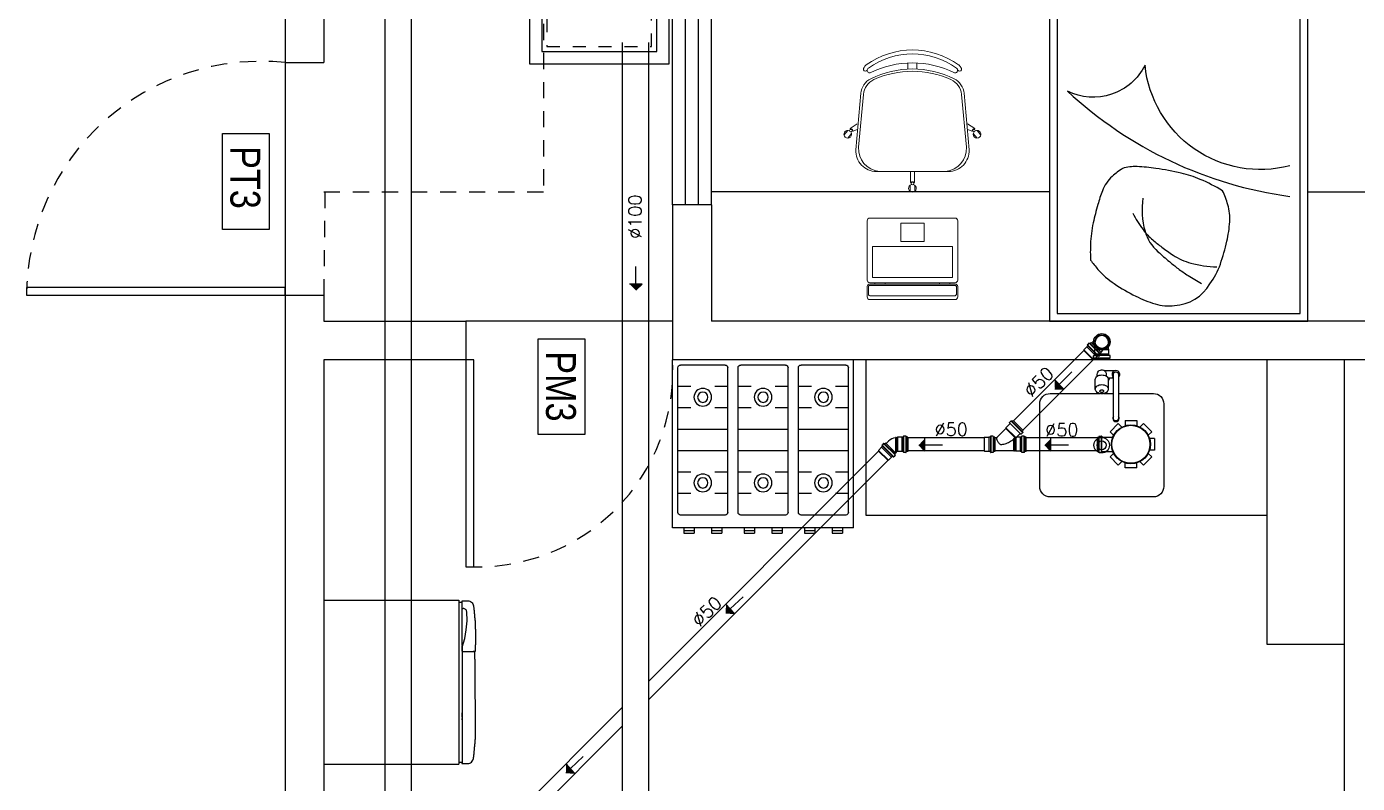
# Model space of a CAD drawing. Header units: millimetres. Extents: x 2993 to 6523, y 1057 to 2221.
# Drawn here: x 3040.14 to 3050.44, y 1147.55 to 1153.4 of the extents above; entities that cross this region are included whole.
import ezdxf
from ezdxf.enums import TextEntityAlignment as Align

# ---------------------------------------------------------------- set-up
doc = ezdxf.new("R2010")
doc.units = ezdxf.units.MM
doc.linetypes.add('HIDDEN', pattern=[0.375, 0.25, -0.125])
doc.linetypes.add('HIDDEN2', pattern=[0.1875, 0.125, -0.0625])
for name, color, linetype in [('a-pem-m', 6, 'Continuous'), ('AR-MOB', 252, 'Continuous'), ('HIDRA', 4, 'Continuous'), ('HIDROGRAFIA', 4, 'Continuous'), ('Texto-Tubos', 7, 'Continuous'), ('TigreCad', 3, 'Continuous'), ('Tinterno', 9, 'Continuous')]:
    doc.layers.add(name, color=color, linetype=linetype)
doc.layers.add('E-Lay-9', color=9, linetype='Continuous', lineweight=9)
doc.styles.add('F2', font='ARIALN.TTF')
doc.styles.add('R80', font='simplex.shx', dxfattribs={"height": 12})
doc.styles.add('TCTUBOS-TXT', font='txt.shx')

# ---------------------------------------------------------------- blocks, each defined once
blk = doc.blocks.new('Fogão03_6')
at = {"layer": 'a-pem-m', "color": 8}
for p, q in [((-0.35, -0.65), (-0.35, 0)), ((-0.35, 0), (0.35, 0)), ((-0.35, 0), (0.35, 0)), ((-0.35, -0.65), (-0.35, 0)), ((-0.33, -0.59), (-0.33, -0.03)), ((-0.33, -0.59), (-0.33, -0.03)), ((-0.32, -0.02), (-0.1467, -0.02)), ((-0.32, -0.02), (-0.1467, -0.02)), ((-0.1367, -0.59), (-0.1367, -0.03)), ((-0.1367, -0.59), (-0.1367, -0.03)), ((-0.0967, -0.59), (-0.0967, -0.03)), ((-0.0967, -0.59), (-0.0967, -0.03)), ((-0.0867, -0.02), (0.0867, -0.02)), ((-0.0867, -0.02), (0.0867, -0.02)), ((0.0967, -0.59), (0.0967, -0.03)), ((0.0967, -0.59), (0.0967, -0.03)), ((0.1367, -0.59), (0.1367, -0.03)), ((0.1367, -0.59), (0.1367, -0.03)), ((0.1467, -0.02), (0.32, -0.02)), ((0.1467, -0.02), (0.32, -0.02)), ((0.33, -0.59), (0.33, -0.03)), ((0.33, -0.59), (0.33, -0.03)), ((0.35, -0.65), (0.35, 0)), ((0.35, -0.65), (0.35, 0)), ((-0.33, -0.1029), (-0.28, -0.1029)), ((-0.33, -0.1029), (-0.28, -0.1029)), ((-0.1867, -0.1029), (-0.1367, -0.1029)), ((-0.1867, -0.1029), (-0.1367, -0.1029)), ((-0.0967, -0.1029), (-0.0467, -0.1029)), ((-0.0967, -0.1029), (-0.0467, -0.1029)), ((0.0467, -0.1029), (0.0967, -0.1029)), ((0.0467, -0.1029), (0.0967, -0.1029)), ((0.1367, -0.1029), (0.1867, -0.1029)), ((0.1367, -0.1029), (0.1867, -0.1029)), ((0.28, -0.1029), (0.33, -0.1029)), ((0.28, -0.1029), (0.33, -0.1029)), ((-0.33, -0.1857), (-0.28, -0.1857)), ((-0.33, -0.1857), (-0.28, -0.1857)), ((-0.1867, -0.1857), (-0.1367, -0.1857)), ((-0.1867, -0.1857), (-0.1367, -0.1857)), ((-0.0967, -0.1857), (-0.0467, -0.1857)), ((-0.0967, -0.1857), (-0.0467, -0.1857)), ((0.0467, -0.1857), (0.0967, -0.1857)), ((0.0467, -0.1857), (0.0967, -0.1857)), ((0.1367, -0.1857), (0.1867, -0.1857)), ((0.1367, -0.1857), (0.1867, -0.1857)), ((0.28, -0.1857), (0.33, -0.1857)), ((0.28, -0.1857), (0.33, -0.1857)), ((-0.33, -0.2686), (-0.1367, -0.2686)), ((-0.33, -0.2686), (-0.1367, -0.2686)), ((-0.0967, -0.2686), (0.0967, -0.2686)), ((-0.0967, -0.2686), (0.0967, -0.2686)), ((0.1367, -0.2686), (0.33, -0.2686)), ((0.1367, -0.2686), (0.33, -0.2686)), ((-0.33, -0.3514), (-0.1367, -0.3514)), ((-0.33, -0.3514), (-0.1367, -0.3514)), ((-0.0967, -0.3514), (0.0967, -0.3514)), ((-0.0967, -0.3514), (0.0967, -0.3514)), ((0.1367, -0.3514), (0.33, -0.3514)), ((0.1367, -0.3514), (0.33, -0.3514)), ((-0.33, -0.4343), (-0.28, -0.4343)), ((-0.33, -0.4343), (-0.28, -0.4343)), ((-0.1867, -0.4343), (-0.1367, -0.4343)), ((-0.1867, -0.4343), (-0.1367, -0.4343)), ((-0.0967, -0.4343), (-0.0467, -0.4343)), ((-0.0967, -0.4343), (-0.0467, -0.4343)), ((0.0467, -0.4343), (0.0967, -0.4343)), ((0.0467, -0.4343), (0.0967, -0.4343)), ((0.1367, -0.4343), (0.1867, -0.4343)), ((0.1367, -0.4343), (0.1867, -0.4343)), ((0.28, -0.4343), (0.33, -0.4343)), ((0.28, -0.4343), (0.33, -0.4343)), ((-0.33, -0.5171), (-0.28, -0.5171)), ((-0.33, -0.5171), (-0.28, -0.5171)), ((-0.1867, -0.5171), (-0.1367, -0.5171)), ((-0.1867, -0.5171), (-0.1367, -0.5171)), ((-0.0967, -0.5171), (-0.0467, -0.5171)), ((-0.0967, -0.5171), (-0.0467, -0.5171)), ((0.0467, -0.5171), (0.0967, -0.5171)), ((0.0467, -0.5171), (0.0967, -0.5171)), ((0.1367, -0.5171), (0.1867, -0.5171)), ((0.1367, -0.5171), (0.1867, -0.5171)), ((0.28, -0.5171), (0.33, -0.5171)), ((0.28, -0.5171), (0.33, -0.5171)), ((-0.32, -0.6), (-0.1467, -0.6)), ((-0.32, -0.6), (-0.1467, -0.6)), ((-0.0867, -0.6), (0.0867, -0.6)), ((-0.0867, -0.6), (0.0867, -0.6)), ((0.1467, -0.6), (0.32, -0.6)), ((0.1467, -0.6), (0.32, -0.6)), ((-0.35, -0.65), (0.35, -0.65)), ((-0.35, -0.65), (0.35, -0.65)), ((-0.3068, -0.65), (-0.3068, -0.67)), ((-0.3068, -0.65), (-0.3068, -0.67)), ((-0.2669, -0.66), (-0.3068, -0.66)), ((-0.2669, -0.66), (-0.3068, -0.66)), ((-0.2669, -0.65), (-0.2669, -0.67)), ((-0.2669, -0.65), (-0.2669, -0.67)), ((-0.1998, -0.65), (-0.1998, -0.67)), ((-0.1998, -0.65), (-0.1998, -0.67)), ((-0.1599, -0.66), (-0.1998, -0.66)), ((-0.1599, -0.66), (-0.1998, -0.66)), ((-0.1599, -0.65), (-0.1599, -0.67)), ((-0.1599, -0.65), (-0.1599, -0.67)), ((-0.0734, -0.65), (-0.0734, -0.67)), ((-0.0734, -0.65), (-0.0734, -0.67)), ((-0.0335, -0.66), (-0.0734, -0.66)), ((-0.0335, -0.66), (-0.0734, -0.66)), ((-0.0335, -0.65), (-0.0335, -0.67)), ((-0.0335, -0.65), (-0.0335, -0.67)), ((0.0335, -0.65), (0.0335, -0.67)), ((0.0335, -0.65), (0.0335, -0.67)), ((0.0734, -0.66), (0.0335, -0.66)), ((0.0734, -0.66), (0.0335, -0.66)), ((0.0734, -0.65), (0.0734, -0.67)), ((0.0734, -0.65), (0.0734, -0.67)), ((0.1599, -0.65), (0.1599, -0.67)), ((0.1599, -0.65), (0.1599, -0.67)), ((0.1998, -0.66), (0.1599, -0.66)), ((0.1998, -0.66), (0.1599, -0.66)), ((0.1998, -0.65), (0.1998, -0.67)), ((0.1998, -0.65), (0.1998, -0.67)), ((0.2669, -0.65), (0.2669, -0.67)), ((0.2669, -0.65), (0.2669, -0.67)), ((0.3067, -0.66), (0.2669, -0.66)), ((0.3067, -0.66), (0.2669, -0.66)), ((0.3067, -0.65), (0.3067, -0.67)), ((0.3067, -0.65), (0.3067, -0.67)), ((-0.2669, -0.67), (-0.3068, -0.67)), ((-0.2669, -0.67), (-0.3068, -0.67)), ((-0.1599, -0.67), (-0.1998, -0.67)), ((-0.1599, -0.67), (-0.1998, -0.67)), ((-0.0335, -0.67), (-0.0734, -0.67)), ((-0.0335, -0.67), (-0.0734, -0.67)), ((0.0734, -0.67), (0.0335, -0.67)), ((0.0734, -0.67), (0.0335, -0.67)), ((0.1998, -0.67), (0.1599, -0.67)), ((0.1998, -0.67), (0.1599, -0.67)), ((0.3067, -0.67), (0.2669, -0.67)), ((0.3067, -0.67), (0.2669, -0.67))]:
    blk.add_line(p, q, dxfattribs=at)
for centre, radius in [((-0.2333, -0.1443), 0.0341), ((-0.2333, -0.1443), 0.0341), ((-0.2333, -0.1443), 0.02), ((-0.2333, -0.1443), 0.02), ((0, -0.1443), 0.0341), ((0, -0.1443), 0.0341), ((0, -0.1443), 0.02), ((0, -0.1443), 0.02), ((0.2333, -0.1443), 0.0341), ((0.2333, -0.1443), 0.0341), ((0.2333, -0.1443), 0.02), ((0.2333, -0.1443), 0.02), ((-0.2333, -0.4757), 0.0341), ((-0.2333, -0.4757), 0.0341), ((-0.2333, -0.4757), 0.02), ((-0.2333, -0.4757), 0.02), ((0, -0.4757), 0.0341), ((0, -0.4757), 0.0341), ((0, -0.4757), 0.02), ((0, -0.4757), 0.02), ((0.2333, -0.4757), 0.0341), ((0.2333, -0.4757), 0.0341), ((0.2333, -0.4757), 0.02), ((0.2333, -0.4757), 0.02)]:
    blk.add_circle(centre, radius, dxfattribs=at)
for centre, start, end in [((-0.32, -0.03), 89.9995, 179.9996), ((-0.32, -0.03), 89.9995, 179.9996), ((-0.1467, -0.03), 359.9996, 89.9995), ((-0.1467, -0.03), 359.9996, 89.9995), ((-0.0867, -0.03), 89.9995, 179.9996), ((-0.0867, -0.03), 89.9995, 179.9996), ((0.0867, -0.03), 359.9996, 89.9995), ((0.0867, -0.03), 359.9996, 89.9995), ((0.1467, -0.03), 89.9995, 179.9996), ((0.1467, -0.03), 89.9995, 179.9996), ((0.32, -0.03), 359.9996, 89.9995), ((0.32, -0.03), 359.9996, 89.9995), ((-0.32, -0.59), 179.9996, 269.9995), ((-0.32, -0.59), 179.9996, 269.9995), ((-0.1467, -0.59), 269.9995, 359.9996), ((-0.1467, -0.59), 269.9995, 359.9996), ((-0.0867, -0.59), 179.9996, 269.9995), ((-0.0867, -0.59), 179.9996, 269.9995), ((0.0867, -0.59), 269.9995, 359.9996), ((0.0867, -0.59), 269.9995, 359.9996), ((0.1467, -0.59), 179.9996, 269.9995), ((0.1467, -0.59), 179.9996, 269.9995), ((0.32, -0.59), 269.9995, 359.9996), ((0.32, -0.59), 269.9995, 359.9996)]:
    blk.add_arc(centre, 0.01, start, end, dxfattribs=at)
blk = doc.blocks.new('GELAD-VS')
at = {"color": 8}
blk.add_line((-0.0958, -0.3127), (-0.0958, -0.3151), dxfattribs=at)
for points in [[(-0.2946, 0.2704), (0.3404, 0.2704)], [(-0.2946, 0.2704), (-0.2946, -0.2524)], [(0.3404, 0.2704), (0.3404, -0.2524)], [(-0.2946, -0.2524), (0.3404, -0.2524)], [(-0.2861, -0.2524), (-0.2861, -0.2648)], [(0.3319, -0.2524), (0.3319, -0.2648)], [(-0.2919, -0.2667), (-0.2919, -0.2864), (-0.2915, -0.2903), (-0.2907, -0.2942), (-0.2888, -0.2977), (-0.2861, -0.3011), (-0.2834, -0.3042), (-0.2799, -0.3062), (-0.276, -0.3077), (-0.2722, -0.3089), (-0.2687, -0.3093), (-0.2652, -0.3096), (-0.2613, -0.31), (-0.2578, -0.3104), (-0.254, -0.3108), (-0.2505, -0.3112), (-0.247, -0.3116), (-0.2432, -0.312), (-0.2397, -0.3124), (-0.2358, -0.3127), (-0.2323, -0.3131), (-0.2285, -0.3131), (-0.225, -0.3135), (-0.2211, -0.3139), (-0.2176, -0.3143), (-0.2138, -0.3147), (-0.2103, -0.3147), (-0.2064, -0.3151), (-0.2029, -0.3151), (-0.1991, -0.3154), (-0.1956, -0.3154), (-0.1917, -0.3158), (-0.1882, -0.3158), (-0.1844, -0.3158), (-0.1809, -0.3162), (-0.177, -0.3162), (-0.1735, -0.3162), (-0.1697, -0.3166), (-0.1662, -0.3166), (-0.1623, -0.3166), (-0.1588, -0.3166), (-0.155, -0.3166), (-0.1515, -0.3166), (-0.1476, -0.3166), (-0.1442, -0.3166), (-0.1403, -0.3166), (-0.1368, -0.3166), (-0.1329, -0.3166), (-0.1295, -0.3162), (-0.1256, -0.3162), (-0.1221, -0.3162), (-0.1182, -0.3158), (-0.1148, -0.3158), (-0.1109, -0.3158), (-0.1074, -0.3154), (-0.1039, -0.3154), (-0.1001, -0.3151), (-0.0958, -0.3151)], [(-0.2899, -0.2648), (-0.2899, -0.2648), (-0.2899, -0.2648), (-0.2899, -0.2648), (-0.2899, -0.2648), (-0.2899, -0.2648), (-0.2899, -0.2648), (-0.2907, -0.2648), (-0.2911, -0.2652), (-0.2915, -0.2659), (-0.2915, -0.2663), (-0.2915, -0.2663), (-0.2915, -0.2663), (-0.2915, -0.2663), (-0.2915, -0.2663), (-0.2915, -0.2667)], [(-0.1237, -0.2648), (-0.2899, -0.2648)], [(-0.2636, -0.2648), (-0.2636, -0.2648), (-0.2636, -0.2648), (-0.2636, -0.2648), (-0.2636, -0.2648), (-0.2636, -0.2648), (-0.2636, -0.2648), (-0.2636, -0.2648), (-0.2636, -0.2648)], [(-0.2617, -0.2667), (-0.2617, -0.2663), (-0.2621, -0.2663), (-0.2621, -0.2659), (-0.2621, -0.2659), (-0.2625, -0.2656), (-0.2625, -0.2656), (-0.2625, -0.2652), (-0.2629, -0.2652), (-0.2633, -0.2648), (-0.2633, -0.2648), (-0.2636, -0.2648), (-0.2636, -0.2648)], [(-0.2617, -0.2667), (-0.2617, -0.2687)], [(-0.249, -0.2826), (-0.2513, -0.2822), (-0.254, -0.2814), (-0.2563, -0.2799), (-0.2582, -0.2779), (-0.2598, -0.276), (-0.2609, -0.2737), (-0.2617, -0.271), (-0.2617, -0.2687)], [(-0.1124, -0.2648), (-0.1457, -0.2748), (-0.1797, -0.281), (-0.2145, -0.2837), (-0.249, -0.2826)], [(-0.1237, -0.2648), (-0.1221, -0.2648), (-0.1209, -0.2648), (-0.1194, -0.2648), (-0.119, -0.2648), (-0.1182, -0.2648)], [(-0.1209, -0.2648), (-0.1221, -0.2648)], [(-0.1182, -0.2648), (-0.1182, -0.2648)], [(-0.1124, -0.2648), (-0.1128, -0.2648), (-0.1128, -0.2648), (-0.1132, -0.2648), (-0.1136, -0.2648), (-0.114, -0.2648), (-0.1144, -0.2648), (-0.1148, -0.2648), (-0.1155, -0.2648), (-0.1163, -0.2648), (-0.1171, -0.2648), (-0.1182, -0.2648), (-0.1182, -0.2648)], [(-0.1182, -0.2648), (-0.1182, -0.2648)], [(-0.1124, -0.2648), (-0.0958, -0.2648)], [(-0.0966, -0.2648), (-0.1124, -0.2648), (-0.1124, -0.2648), (-0.1124, -0.2648), (-0.1124, -0.2648), (-0.1124, -0.2648)], [(-0.0966, -0.2648), (-0.0966, -0.2648), (-0.0966, -0.2648), (-0.0966, -0.2648), (-0.0966, -0.2648), (-0.0966, -0.2648), (-0.0966, -0.2648), (-0.0966, -0.2648), (-0.0966, -0.2648), (-0.0966, -0.2648), (-0.0966, -0.2648), (-0.0966, -0.2648), (-0.0966, -0.2648)], [(-0.0958, -0.2648), (0.3404, -0.2648)], [(-0.0958, -0.2648), (-0.0958, -0.2648), (-0.0958, -0.2648), (-0.0958, -0.2648), (-0.0958, -0.2659)], [(-0.0958, -0.2648), (-0.0958, -0.2659)], [(-0.0958, -0.2648), (-0.0958, -0.3093)], [(-0.0958, -0.2648), (-0.0958, -0.3139), (-0.0958, -0.3093)], [(-0.0958, -0.2659), (-0.0958, -0.3081)], [(-0.0958, -0.2675), (-0.0958, -0.2667)], [(-0.0958, -0.3081), (-0.0958, -0.3081), (-0.0958, -0.3085)], [(-0.0958, -0.3112), (-0.0958, -0.3108), (-0.0958, -0.3108), (-0.0958, -0.3108), (-0.0958, -0.3108), (-0.0958, -0.3104), (-0.0958, -0.3104), (-0.0958, -0.31), (-0.0958, -0.31), (-0.0958, -0.31), (-0.0958, -0.3096), (-0.0958, -0.3093), (-0.0958, -0.3089), (-0.0958, -0.3089), (-0.0958, -0.3085), (-0.0958, -0.3081)], [(-0.0656, -0.2648), (-0.0656, -0.2648), (-0.0656, -0.2648), (-0.0656, -0.2648), (-0.0656, -0.2648), (-0.0656, -0.2648), (-0.0656, -0.2648), (-0.0656, -0.2648), (-0.0656, -0.2648), (-0.0656, -0.2648), (-0.0656, -0.2648), (-0.0656, -0.2648), (-0.0656, -0.2648), (-0.0656, -0.2648), (-0.0656, -0.2648), (-0.0656, -0.2648), (-0.0656, -0.2648), (-0.0656, -0.2648), (-0.0656, -0.2648), (-0.0656, -0.2648), (-0.0656, -0.2648)], [(0.1583, -0.2648), (0.1416, -0.2648)], [(0.1424, -0.2648), (0.1583, -0.2648), (0.1583, -0.2648), (0.1583, -0.2648), (0.1583, -0.2648), (0.1583, -0.2648)], [(0.1583, -0.2648), (0.1583, -0.2648), (0.1587, -0.2648), (0.1587, -0.2648), (0.1594, -0.2648), (0.1598, -0.2648), (0.1602, -0.2648), (0.1606, -0.2648), (0.1614, -0.2648), (0.1621, -0.2648), (0.1629, -0.2648), (0.1637, -0.2648), (0.1641, -0.2648)], [(0.1641, -0.2648), (0.1641, -0.2648)], [(0.1641, -0.2648), (0.1641, -0.2648)], [(0.1691, -0.2648), (0.1679, -0.2648), (0.1668, -0.2648), (0.1652, -0.2648), (0.1648, -0.2648), (0.1641, -0.2648)], [(0.1668, -0.2648), (0.1679, -0.2648)], [(0.1691, -0.2648), (0.3358, -0.2648)], [(0.318, -0.3089), (0.3145, -0.3093), (0.311, -0.3096), (0.3072, -0.31), (0.3037, -0.3104), (0.2998, -0.3108), (0.2963, -0.3112), (0.2925, -0.3116), (0.289, -0.312), (0.2855, -0.3124), (0.2816, -0.3127), (0.2782, -0.3131), (0.2743, -0.3131), (0.2704, -0.3135), (0.2669, -0.3139), (0.2631, -0.3143), (0.2596, -0.3147), (0.2561, -0.3147), (0.2522, -0.3151), (0.2488, -0.3151), (0.245, -0.3154)], [(0.3095, -0.2648), (0.3095, -0.2648), (0.3095, -0.2648), (0.3095, -0.2648), (0.3095, -0.2648), (0.3095, -0.2648), (0.3095, -0.2648)], [(0.3377, -0.2864), (0.3373, -0.2903), (0.3362, -0.2942), (0.3346, -0.2977), (0.3319, -0.3011), (0.3288, -0.3042), (0.3253, -0.3062), (0.3219, -0.3077), (0.318, -0.3089)], [(0.3377, -0.2663), (0.3377, -0.2663), (0.3377, -0.2663), (0.3377, -0.2663), (0.3377, -0.2663), (0.3377, -0.2663), (0.3377, -0.2663), (0.3377, -0.2659), (0.3373, -0.2652), (0.3365, -0.2648), (0.3362, -0.2648), (0.3362, -0.2648), (0.3362, -0.2648), (0.3362, -0.2648), (0.3362, -0.2648), (0.3362, -0.2648)], [(0.3377, -0.2667), (0.3377, -0.2864)], [(-0.0958, -0.3093), (-0.0958, -0.3096)], [(-0.0958, -0.31), (-0.0958, -0.3108)], [(-0.0958, -0.3108), (-0.0958, -0.3112)], [(-0.0958, -0.3112), (-0.0958, -0.3139)], [(-0.0958, -0.312), (-0.0958, -0.3124)], [(-0.0958, -0.3127), (-0.0958, -0.3131)], [(-0.0796, -0.3143), (-0.0838, -0.3143), (-0.0958, -0.3139), (-0.0958, -0.3139)], [(-0.066, -0.3143), (-0.0711, -0.3143), (-0.0796, -0.3143)], [(-0.066, -0.3143), (0.245, -0.3154)], [(0.2194, -0.3162), (0.2194, -0.3162)], [(0.2267, -0.3162), (0.2267, -0.3162)]]:
    blk.add_lwpolyline(points, dxfattribs=at)
blk = doc.blocks.new('Cadeira')
at = {"layer": 'E-Lay-9', "color": 8}
for p, q in [((-0.0093, 0.0535), (-0.0093, 0.0769)), ((0.0096, 0.0535), (0.0096, 0.0769)), ((-0.1393, 0), (0.1393, 0)), ((-0.0075, 0), (-0.0075, 0.0425)), ((-0.0075, 0.0425), (-0.0056, 0.0425)), ((0.0056, 0.0425), (0.0075, 0.0425)), ((0.0075, 0), (0.0075, 0.0425)), ((-0.2192, -0.0836), (-0.1996, -0.3023)), ((-0.2087, -0.0936), (-0.1898, -0.2982)), ((0.2087, -0.0936), (0.1898, -0.2982)), ((0.2192, -0.0836), (0.1996, -0.3023)), ((-0.25, -0.1588), (-0.265, -0.1409)), ((-0.2355, -0.1467), (-0.2505, -0.1288)), ((0.2355, -0.1467), (0.2505, -0.1288)), ((0.25, -0.1588), (0.265, -0.1409)), ((-0.2398, -0.1647), (-0.2413, -0.1659)), ((-0.2133, -0.1847), (-0.2413, -0.1659)), ((-0.2298, -0.1563), (-0.2313, -0.1575)), ((-0.2144, -0.1618), (-0.2298, -0.1563)), ((0.2133, -0.1847), (0.2413, -0.1659)), ((0.2144, -0.1618), (0.2298, -0.1563)), ((0.2298, -0.1563), (0.2313, -0.1575)), ((0.2398, -0.1647), (0.2413, -0.1659)), ((-0.0175, -0.3961), (-0.0175, -0.4196)), ((0.0175, -0.3961), (0.0175, -0.4196))]:
    blk.add_line(p, q, dxfattribs=at)
blk.add_lwpolyline([(0.1631, -0.3812, -0.237888), (-0.1631, -0.3812, 0.605717), (-0.1738, -0.3953, 0.122717), (-0.17, -0.4, 0.323529), (0.17, -0.4, 0.122717), (0.1738, -0.3953, 0.605717)], format="xyb", close=True, dxfattribs=at)
for centre in [(0, 0.0466), (-0.2382, -0.1579), (0.2382, -0.1579)]:
    blk.add_circle(centre, 0.005, dxfattribs=at)
for centre, radius, start, end in [((0.0001, 0.0652), 0.015, 281.6334, 257.4537), ((-0.1393, -0.08), 0.08, 90, 182.5692), ((0, 0.0475), 0.0075, 221.8103, 318.1897), ((0.1393, -0.08), 0.08, 357.4308, 90), ((-0.1202, -0.0886), 0.0887, 95.5925, 183.2522), ((0.1202, -0.0886), 0.0887, 356.7478, 84.4075), ((-0.2502, -0.1438), 0.015, 322.5463, 298.3666), ((0.2502, -0.1438), 0.015, 241.6334, 217.4537), ((-0.2388, -0.1573), 0.0075, 261.8103, 358.1897), ((0.2388, -0.1573), 0.0075, 181.8103, 278.1897), ((-0.1299, -0.296), 0.07, 185.1212, 243.6047), ((-0.1201, -0.2918), 0.07, 185.2999, 245.7361), ((0.1201, -0.2918), 0.07, 294.2639, 354.7001), ((0.1299, -0.296), 0.07, 296.3953, 354.8788), ((0, -0.0343), 0.3622, 243.6047, 296.3953), ((0, -0.0254), 0.3622, 245.7361, 294.2639), ((-0.1819, -0.3961), 0.00782, 29.8109, 225.3255), ((-0.1625, -0.39), 0.0275, 205.1455, 233.4571), ((-0.1625, -0.39), 0.0125, 205.1455, 233.1301), ((0.1819, -0.3961), 0.00782, 314.6745, 150.1891), ((0.1625, -0.39), 0.0275, 306.5429, 334.8545), ((0, -0.1648), 0.3052, 234.1238, 305.8762)]:
    blk.add_arc(centre, radius, start, end, dxfattribs=at)
blk = doc.blocks.new('Notebook')
at = {"layer": 'E-Lay-9', "color": 8}
for p, q in [((0.165, 0.315), (-0.165, 0.315)), ((-0.175, 0.305), (-0.175, 0.3)), ((-0.175, 0.3), (-0.175, 0.265)), ((0.175, 0.3), (0.175, 0.305)), ((0.175, 0.265), (0.175, 0.3)), ((-0.165, 0.255), (0.165, 0.255))]:
    blk.add_line(p, q, dxfattribs=at)
for points in [[(-0.165, 0.26), (0.165, 0.26, 0.414214), (0.17, 0.265), (0.17, 0.295, 0.414214), (0.165, 0.3), (-0.165, 0.3, 0.414214), (-0.17, 0.295), (-0.17, 0.265, 0.414214)], [(-0.165, 0), (0.165, 0, 0.414214), (0.175, 0.01), (0.175, 0.24, 0.414214), (0.165, 0.25), (-0.165, 0.25, 0.414214), (-0.175, 0.24), (-0.175, 0.01, 0.414214)]]:
    blk.add_lwpolyline(points, format="xyb", close=True, dxfattribs=at)
for points in [[(-0.155, 0.11), (0.155, 0.11), (0.155, 0.23), (-0.155, 0.23)], [(-0.105, 0.25), (-0.145, 0.25), (-0.145, 0.255), (-0.105, 0.255)], [(0.105, 0.25), (0.145, 0.25), (0.145, 0.255), (0.105, 0.255)], [(-0.045, 0.02), (0.045, 0.02), (0.045, 0.09), (-0.045, 0.09)]]:
    blk.add_lwpolyline(points, close=True, dxfattribs=at)
for centre, start, end in [((-0.165, 0.305), 90, 180), ((0.165, 0.305), 0, 90), ((-0.165, 0.265), 180, 270), ((0.165, 0.265), 270, 360)]:
    blk.add_arc(centre, 0.01, start, end, dxfattribs=at)
blk = doc.blocks.new('j9n50d')
at = {"layer": 'TigreCad'}
for p, q in [((28.5, 25.4), (0, 25.4)), ((30.3, 27.2), (28.5, 25.4)), ((30.3, -27.1), (30.3, 27.2)), ((47.1, 27.2), (30.3, 27.2)), ((47.3, 27.4), (47.1, 27.2)), ((47.1, -27.1), (47.1, 27.2)), ((51.9, 27.4), (47.3, 27.4)), ((53.2, 30.9), (52.9, 28.3)), ((53.4, 30.8), (53.4, -30.8)), ((62.9, 31.8), (54.2, 31.8)), ((62.9, 30.8), (62.9, -30.8)), ((63.9, 31.1), (64.7, 28.1)), ((70, 27.4), (65.6, 27.4)), ((70, 27.4), (70, -27.4)), ((28.5, -25.3), (0, -25.3)), ((30.3, -27.1), (28.5, -25.3)), ((47.1, -27.1), (30.3, -27.1)), ((47.3, -27.4), (47.1, -27.1)), ((51.9, -27.4), (47.3, -27.4)), ((53.2, -30.9), (52.9, -28.3)), ((62.9, -31.8), (54.2, -31.8)), ((63.9, -31.1), (64.7, -28.1)), ((70, -27.4), (65.6, -27.4))]:
    blk.add_line(p, q, dxfattribs=at)
for centre, radius, start, end in [((0, 0), 25.4, 90, 270), ((51.9, 28.4), 1, 270, 355), ((54.2, 30.8), 1, 90, 175), ((62.9, 30.8), 1, 15, 90), ((65.6, 28.4), 1, 195, 270), ((51.9, -28.4), 1, 5, 90), ((54.2, -30.8), 1, 185, 270), ((62.9, -30.8), 1, 270, 345), ((65.6, -28.4), 1, 90, 165)]:
    blk.add_arc(centre, radius, start, end, dxfattribs=at)
at = {"layer": 'Tinterno'}
for p, q in [((28.5, -25.3), (28.5, 25.4)), ((47.3, -27.4), (47.3, 27.4)), ((52.9, 27.4), (52.9, -27.4)), ((64.9, 27.4), (64.9, -27.4))]:
    blk.add_line(p, q, dxfattribs=at)
blk = doc.blocks.new('27150012p')
at = {"layer": 'TigreCad'}
for p, q in [((-80.6, 48.8), (-48.8, 80.6)), ((-48.8, 80.6), (-35.1, 66.9)), ((-22.5, 91.5), (-22.5, 72.1)), ((-22.5, 91.5), (22.5, 91.5)), ((22.5, 91.5), (22.5, 72.1)), ((48.8, 80.6), (35.1, 66.9)), ((48.8, 80.6), (80.6, 48.8)), ((-91.5, -22.5), (-91.5, 22.5)), ((-91.5, 22.5), (-72.1, 22.5)), ((-80.6, 48.8), (-66.9, 35.1)), ((80.6, 48.8), (66.9, 35.1)), ((111.4, 27.4), (70.4, 27.4)), ((112.7, 30.9), (112.4, 28.3)), ((122.4, 31.8), (113.7, 31.8)), ((113.7, 30.8), (113.7, -30.8)), ((122.4, 30.8), (122.4, -30.8)), ((123.4, 31.1), (124.2, 28.1)), ((129.5, 27.4), (125.1, 27.4)), ((129.5, 27.4), (129.5, -27.4)), ((-91.5, -22.5), (-72.1, -22.5)), ((-80.6, -48.8), (-66.9, -35.1)), ((-48.8, -80.6), (-80.6, -48.8)), ((80.6, -48.8), (48.8, -80.6)), ((80.6, -48.8), (66.9, -35.1)), ((111.4, -27.4), (70.4, -27.4)), ((112.7, -30.9), (112.4, -28.3)), ((122.4, -31.8), (113.7, -31.8)), ((123.4, -31.1), (124.2, -28.1)), ((129.5, -27.4), (125.1, -27.4)), ((-48.8, -80.6), (-35.1, -66.9)), ((-22.5, -91.5), (-22.5, -72.1)), ((22.5, -91.5), (-22.5, -91.5)), ((22.5, -91.5), (22.5, -72.1)), ((48.8, -80.6), (35.1, -66.9))]:
    blk.add_line(p, q, dxfattribs=at)
blk.add_circle((0, 0), 75.5, dxfattribs=at)
for centre, start, end in [((111.4, 28.4), 270, 355), ((113.7, 30.8), 90, 175), ((122.4, 30.8), 15, 90), ((125.1, 28.4), 195, 270), ((111.4, -28.4), 5, 90), ((113.7, -30.8), 185, 270), ((122.4, -30.8), 270, 345), ((125.1, -28.4), 90, 165)]:
    blk.add_arc(centre, 1, start, end, dxfattribs=at)
at = {"layer": 'Tinterno'}
for p, q in [((112.4, 27.4), (112.4, -27.4)), ((124.4, 27.4), (124.4, -27.4))]:
    blk.add_line(p, q, dxfattribs=at)
blk.add_circle((0, 0), 73.5, dxfattribs=at)
blk = doc.blocks.new('j9n50s')
at = {"layer": 'TigreCad'}
for p, q in [((19.2, 25.4), (30.3, 25.4)), ((19.2, -25.4), (30.3, -25.4))]:
    blk.add_line(p, q, dxfattribs=at)
for radius in [31.8, 27.4]:
    blk.add_circle((0, 0), radius, dxfattribs=at)
at = {"layer": 'Tinterno'}
for p, q in [((30.3, 25.4), (30.3, 9.7)), ((30.3, -9.7), (30.3, -25.4))]:
    blk.add_line(p, q, dxfattribs=at)
blk.add_circle((0, 0), 25.6, dxfattribs=at)
blk = doc.blocks.new('26276942p')
at = {"layer": 'TigreCad'}
for p, q in [((55.7, 25.3), (-17.5, 25.3)), ((55.7, 25.3), (55.8, 26.8)), ((55.7, 25.3), (55.7, -22.7)), ((58.7, 26.8), (55.8, 26.8)), ((58.9, 25.3), (58.7, 26.8)), ((58.9, 25.3), (58.9, -25.3)), ((61.5, 25.3), (58.9, 25.3)), ((63.3, 27.1), (61.5, 25.3)), ((63.3, -26.1), (63.3, 27.1)), ((80.1, 27.1), (63.3, 27.1)), ((80.3, 27.3), (80.1, 27.1)), ((80.3, -27.4), (80.3, 27.3)), ((84.9, 27.3), (80.3, 27.3)), ((86.2, 30.9), (85.9, 28.3)), ((86.4, 30.8), (86.4, -30.8)), ((95.9, 31.8), (87.2, 31.8)), ((95.9, 30.8), (95.9, -30.8)), ((96.9, 31.1), (97.7, 28.1)), ((103, 27.3), (98.6, 27.3)), ((103, 27.3), (103, -27.4)), ((-11.1, -25.3), (-17.5, -25.3)), ((25.5, -61.4), (-10.1, -25.8)), ((25.5, -64.2), (63.5, -26.3)), ((82.9, -39.3), (39.3, -82.9)), ((88.6, -49.9), (49.9, -88.6)), ((58.9, -25.3), (55.7, -22.7)), ((79.4, -40.7), (67.5, -28.9)), ((80.1, -27.1), (68.2, -27.1)), ((80.3, -27.4), (80.1, -27.1)), ((84.9, -27.4), (80.3, -27.4)), ((82.8, -39.1), (80.7, -40.8)), ((90.3, -45.3), (84.1, -39.1)), ((86.2, -30.9), (85.9, -28.3)), ((95.9, -31.8), (87.2, -31.8)), ((90.5, -46.5), (88.9, -49.2)), ((92.2, -53.5), (89.1, -50.4)), ((96.9, -31.1), (97.7, -28.1)), ((103, -27.4), (98.6, -27.4)), ((25.5, -64.2), (25.5, -61.4)), ((40.7, -79.4), (25.5, -64.2)), ((39.1, -82.8), (40.8, -80.7)), ((45.3, -90.3), (39.1, -84.1)), ((46.5, -90.5), (49.2, -88.9)), ((53.5, -92.2), (50.4, -89.1)), ((92.2, -53.5), (53.5, -92.2))]:
    blk.add_line(p, q, dxfattribs=at)
for points in [[(0.6, -1.3, -0.153495), (4.7, 0.2, -0.085604), (21.8, -2.1, -0.043194), (39.4, -9.3, -0.022416), (55.7, -20.8, -0.009739)], [(-11.3, -25.3, -0.086386), (-9.5, -16.9, -0.063763), (-4.1, -7.1, -0.026182), (0.6, -1.3, -0.049941)], [(58.9, -23.3, -0.003371), (61.2, -25.2, -0.009739), (67.2, -28.1, -0.042942)]]:
    blk.add_lwpolyline(points, format="xyb", dxfattribs=at)
for centre, radius, start, end in [((84.9, 28.3), 1, 270, 355), ((87.2, 30.8), 1, 90, 175), ((95.9, 30.8), 1, 15, 90), ((98.6, 28.3), 1, 195, 270), ((-11.1, -26.8), 1.5, 45, 90), ((68.2, -28.1), 1, 90, 225), ((80.1, -40), 1, 225, 310), ((83.4, -39.8), 1, 45, 130), ((84.9, -28.4), 1, 5, 90), ((87.2, -30.8), 1, 185, 270), ((89.8, -49.7), 1, 150, 225), ((89.6, -46), 1, 330, 45), ((95.9, -30.8), 1, 270, 345), ((98.6, -28.4), 1, 90, 165), ((39.8, -83.4), 1, 140, 225), ((40, -80.1), 1, 320, 45), ((46, -89.6), 1, 225, 300), ((49.7, -89.8), 1, 45, 120)]:
    blk.add_arc(centre, radius, start, end, dxfattribs=at)
at = {"layer": 'Tinterno'}
for p, q in [((-17.5, 25.3), (-17.5, -25.3)), ((55.8, 26.8), (55.8, -22.8)), ((58.7, 26.8), (58.7, -25.2)), ((61.5, -25.3), (61.5, 25.3)), ((80.1, -27.1), (80.1, 27.1)), ((85.9, 27.3), (85.9, -27.4)), ((97.9, 27.3), (97.9, -27.4)), ((61.6, -25.4), (25.5, -61.4)), ((80, -41.4), (41.4, -80)), ((89.6, -46), (46, -89.6))]:
    blk.add_line(p, q, dxfattribs=at)
blk = doc.blocks.new('11030602p')
at = {"layer": 'TigreCad'}
for p, q in [((0, 27.3), (4.4, 27.3)), ((0, -27.3), (0, 27.3)), ((6.1, 31.1), (5.3, 28.1)), ((7.1, 31.8), (15.8, 31.8)), ((7.1, -30.8), (7.1, 30.8)), ((15.8, -30.8), (15.8, 30.8)), ((16.8, 30.9), (17.1, 28.3)), ((18.1, 27.3), (22.7, 27.3)), ((22.7, 27.3), (23, 27.1)), ((39.7, 27.1), (23, 27.1)), ((39.7, 27.1), (41.5, 25.3)), ((41.5, -25.4), (41.5, 25.3)), ((0, -27.3), (4.4, -27.3)), ((6.1, -31.1), (5.3, -28.1)), ((7.1, -31.8), (15.8, -31.8)), ((16.8, -30.9), (17.1, -28.3)), ((18.1, -27.3), (22.7, -27.3)), ((22.7, -27.3), (23, -27.1)), ((39.7, -27.1), (23, -27.1)), ((39.7, -27.1), (41.5, -25.4))]:
    blk.add_line(p, q, dxfattribs=at)
for centre, start, end in [((4.4, 28.4), 270, 345), ((7.1, 30.8), 90, 165), ((15.8, 30.8), 5, 90), ((18.1, 28.4), 185, 270), ((4.4, -28.3), 15, 90), ((7.1, -30.8), 195, 270), ((15.8, -30.8), 270, 355), ((18.1, -28.3), 90, 175)]:
    blk.add_arc(centre, 1, start, end, dxfattribs=at)
at = {"layer": 'Tinterno'}
for p, q in [((5.1, -27.3), (5.1, 27.3)), ((17.1, -27.3), (17.1, 27.3)), ((22.7, 27.3), (22.7, -27.3)), ((23, -27.1), (23, 27.1)), ((39.7, 27.1), (39.7, -27.1))]:
    blk.add_line(p, q, dxfattribs=at)
blk = doc.blocks.new('j4n50p')
at = {"layer": 'TigreCad'}
for p, q in [((-23.7, 12.2), (-32.5, 3.4)), ((3.3, 25.3), (3.4, 26.8)), ((6.3, 26.8), (3.4, 26.8)), ((3.4, 26.8), (3.4, -29.6)), ((6.5, 25.3), (6.3, 26.8)), ((6.3, 26.8), (6.3, -26.7)), ((9.1, 25.3), (6.5, 25.3)), ((10.9, 27.1), (9.1, 25.3)), ((27.7, 27.1), (10.9, 27.1)), ((10.9, 27.1), (10.9, -27.2)), ((27.9, 27.3), (27.7, 27.1)), ((32.5, 27.3), (27.9, 27.3)), ((33.8, 30.9), (33.5, 28.3)), ((34, 30.8), (34, -30.8)), ((43.5, 31.8), (34.8, 31.8)), ((43.5, 30.8), (43.5, -30.8)), ((44.5, 31.1), (45.3, 28.1)), ((50.6, 27.3), (46.2, 27.3)), ((50.6, 27.3), (50.6, -27.4)), ((3.4, -29.6), (3.3, -32.4)), ((6.3, -26.7), (3.4, -29.6)), ((9.1, -26.8), (3.4, -32.5)), ((6.3, -26.7), (6.5, -29.4)), ((10.9, -27.2), (10.5, -26.8)), ((27.7, -27.2), (10.9, -27.2)), ((27.9, -27.4), (27.7, -27.2)), ((32.5, -27.4), (27.9, -27.4)), ((33.8, -30.9), (33.5, -28.3)), ((43.5, -31.8), (34.8, -31.8)), ((44.5, -31.1), (45.3, -28.1)), ((50.6, -27.4), (46.2, -27.4))]:
    blk.add_line(p, q, dxfattribs=at)
for centre, radius, start, end in [((9.5, -21.6), 47.3, 97.6023, 134.5558), ((32.5, 28.3), 1, 270, 355), ((34.8, 30.8), 1, 90, 175), ((43.5, 30.8), 1, 15, 90), ((46.2, 28.3), 1, 195, 270), ((9.8, -27.5), 1, 45, 135), ((32.5, -28.4), 1, 5, 90), ((34.8, -30.8), 1, 185, 270), ((43.5, -30.8), 1, 270, 345), ((46.2, -28.4), 1, 90, 165)]:
    blk.add_arc(centre, radius, start, end, dxfattribs=at)
at = {"layer": 'Tinterno'}
for p, q in [((3.4, -32.5), (-32.5, 3.4)), ((3.3, 25.3), (3.3, -32.4)), ((6.5, 25.3), (6.5, -29.4)), ((9.1, 25.3), (9.1, -26.8)), ((27.7, 27.1), (27.7, -27.2)), ((27.9, 27.3), (27.9, -27.4)), ((33.5, 27.3), (33.5, -27.4)), ((45.5, 27.3), (45.5, -27.4))]:
    blk.add_line(p, q, dxfattribs=at)
blk = doc.blocks.new('_cxareia')
for p, q in [((40, 40), (-40, 40)), ((-40, 40), (-40, -40)), ((40, -40), (40, 40)), ((-40, -40), (40, -40))]:
    blk.add_line(p, q)
at = {"color": 1, "linetype": 'Continuous', "ltscale": 0.5}
for p, q in [((33, 33), (-33, 33)), ((-33, 33), (-33, -33)), ((33, -33), (33, 33)), ((-33, -33), (33, -33))]:
    blk.add_line(p, q, dxfattribs=at)
at = {"color": 1, "linetype": 'HIDDEN', "ltscale": 0.5}
for p, q in [((30, 30), (-30, 30)), ((-30, 30), (-30, -30)), ((30, -30), (30, 30)), ((-30, -30), (30, -30))]:
    blk.add_line(p, q, dxfattribs=at)
at = {"style": 'R80'}
blk.add_text('C.A.', height=17.28, dxfattribs=at).set_placement((-21.97, -6.06))
blk = doc.blocks.new('seta completa')
at = {"layer": 'HIDRA'}
blk.add_hatch(color=256, dxfattribs=at).paths.add_polyline_path([(3287.0612, 1108.0059), (3287.0377, 1107.9816), (3287.0612, 1107.9573)])
for p, q in [((3287.0377, 1107.9816), (3287.0612, 1107.9573)), ((3287.0612, 1107.9573), (3287.0612, 1108.0059)), ((3287.0612, 1107.9816), (3287.1298, 1107.9816))]:
    blk.add_line(p, q, dxfattribs=at)

msp = doc.modelspace()

# ---------------------------------------------------------------- linework, layer by layer
at = {"layer": 'AR-MOB', "linetype": 'Continuous'}
for p, q in [((3042.136, 1173.823), (3042.136, 1153.123)), ((3042.136, 1173.823), (3042.136, 1153.123)), ((3042.436, 1173.823), (3042.436, 1153.123)), ((3042.136, 1153.123), (3042.436, 1153.123)), ((3042.136, 1153.123), (3042.136, 1151.323)), ((3045.136, 1152.023), (3045.136, 1151.123)), ((3045.436, 1152.023), (3045.136, 1152.023)), ((3045.436, 1152.023), (3045.436, 1151.123)), ((3045.436, 1152.023), (3045.436, 1151.123)), ((3042.136, 1151.323), (3042.136, 1124.423)), ((3042.136, 1151.323), (3042.136, 1124.423)), ((3042.136, 1151.323), (3042.436, 1151.323)), ((3042.436, 1151.323), (3042.436, 1151.123)), ((3042.436, 1151.123), (3043.536, 1151.123)), ((3045.136, 1151.123), (3043.536, 1151.123)), ((3043.536, 1151.123), (3043.536, 1150.823)), ((3045.136, 1151.123), (3045.136, 1150.823)), ((3051.736, 1151.123), (3045.436, 1151.123)), ((3042.436, 1150.823), (3042.436, 1145.823)), ((3043.536, 1150.823), (3042.436, 1150.823)), ((3051.736, 1150.823), (3045.136, 1150.823)), ((3049.736, 1150.823), (3049.736, 1148.623)), ((3050.336, 1148.623), (3050.336, 1150.823)), ((3049.736, 1148.623), (3050.336, 1148.623))]:
    msp.add_line(p, q, dxfattribs=at)
at = {"layer": 'AR-MOB', "linetype": 'HIDDEN2'}
for p, q in [((3044.136, 1158.823), (3044.136, 1152.123)), ((3042.436, 1152.123), (3044.136, 1152.123)), ((3042.444, 1152.123), (3042.436, 1151.323))]:
    msp.add_line(p, q, dxfattribs=at)
at = {"layer": 'AR-MOB'}
for p, q in [((3045.136, 1152.023), (3045.136, 1155.223)), ((3045.236, 1152.023), (3045.236, 1155.223)), ((3045.336, 1152.023), (3045.336, 1155.223)), ((3045.436, 1152.023), (3045.436, 1155.223)), ((3048.052, 1152.123), (3045.436, 1152.123)), ((3046.631, 1150.823), (3046.631, 1149.623)), ((3049.736, 1150.823), (3049.736, 1149.623)), ((3048.547, 1150.681), (3048.506, 1150.681)), ((3046.631, 1149.623), (3049.736, 1149.623)), ((3050.336, 1145.823), (3050.336, 1148.623))]:
    msp.add_line(p, q, dxfattribs=at)
at = {"layer": 'AR-MOB', "ltscale": 0.5}
msp.add_line((3050.052, 1152.123), (3050.876, 1152.123), dxfattribs=at)
at = {"layer": 'AR-MOB'}
for points in [[(3048.052, 1151.123), (3050.052, 1151.123), (3050.052, 1155.123), (3048.052, 1155.123)], [(3048.112, 1151.183), (3049.992, 1151.183), (3049.992, 1155.063), (3048.112, 1155.063)], [(3042.012, 1152.575), (3042.012, 1151.833), (3041.652, 1151.833), (3041.652, 1152.575)], [(3042.136, 1151.323), (3042.136, 1151.383), (3040.136, 1151.383), (3040.136, 1151.323)], [(3044.455, 1150.987), (3044.455, 1150.246), (3044.094, 1150.246), (3044.094, 1150.987)], [(3043.536, 1150.823), (3043.536, 1149.223), (3043.596, 1149.223), (3043.596, 1150.823)]]:
    msp.add_lwpolyline(points, close=True, dxfattribs=at)
for points in [[(3049.912, 1152.325, -0.460104), (3048.792, 1153.103, -0.414214), (3048.192, 1152.903, 0.154765), (3049.912, 1152.088)], [(3048.62, 1152.305, 0.040453), (3048.538, 1152.243, 0.121269), (3048.462, 1152.131, 0.020937), (3048.427, 1152.025, 0.015911), (3048.391, 1151.883, 0.04249), (3048.37, 1151.719, 0.020654), (3048.37, 1151.596, 0.022056), (3048.428, 1151.523, 0.064376), (3048.554, 1151.413, 0.03352), (3048.72, 1151.316, 0.039598), (3048.87, 1151.256, 0.109626), (3049.02, 1151.244, 0.257026), (3049.294, 1151.412, 0.075208), (3049.375, 1151.564, 0.030275), (3049.426, 1151.741, 0.036967), (3049.448, 1151.891, 0.089016), (3049.433, 1152.024, 0.036988), (3049.393, 1152.132, 0.030345), (3049.22, 1152.22, 0.04596), (3049.072, 1152.268, 0.01901), (3048.876, 1152.305, 0.025886), (3048.73, 1152.319, 0.088683), (3048.618, 1152.304, 0.020726)], [(3048.775, 1152.075, 0.103492), (3048.792, 1151.819, 0.14369), (3048.892, 1151.66, 0.007817), (3048.981, 1151.584, 0.010698), (3049.048, 1151.53, 0.020146), (3049.126, 1151.476, 0.015912), (3049.23, 1151.414)], [(3048.697, 1151.959, 0.040593), (3048.777, 1151.831, 0.055645), (3048.853, 1151.751, 0.015363), (3048.922, 1151.696, 0.01263), (3049.009, 1151.634, 0.082628), (3049.146, 1151.572, 0.061291), (3049.347, 1151.543)], [(3048.422, 1150.697), (3048.422, 1150.711, -0.546464), (3048.472, 1150.743, 0.10784), (3048.48, 1150.741), (3048.567, 1150.741)], [(3048.472, 1150.743, -0.293273), (3048.492, 1150.711), (3048.492, 1150.697)], [(3048.407, 1150.597), (3048.407, 1150.672, -0.133256), (3048.411, 1150.685, -0.106756), (3048.422, 1150.697, -0.082828), (3048.438, 1150.704, -0.071352), (3048.457, 1150.707, -0.071352), (3048.477, 1150.704, -0.082828), (3048.493, 1150.697, -0.106756), (3048.504, 1150.685, -0.133256), (3048.507, 1150.672), (3048.507, 1150.597)], [(3048.587, 1150.563), (3048.857, 1150.563, -0.414214), (3048.937, 1150.483), (3048.937, 1149.843, -0.414214), (3048.857, 1149.763), (3048.057, 1149.763, -0.414214), (3047.977, 1149.843), (3047.977, 1150.483, -0.414214), (3048.057, 1150.563), (3048.443, 1150.563)], [(3048.477, 1150.563), (3048.547, 1150.563, -0.414214)]]:
    msp.add_lwpolyline(points, format="xyb", dxfattribs=at)
for points in [[(3048.587, 1150.711), (3048.587, 1150.371, -1), (3048.547, 1150.371), (3048.547, 1150.711, -1)], [(3048.507, 1150.597, -0.133256), (3048.504, 1150.584, -0.106756), (3048.493, 1150.572, -0.082828), (3048.477, 1150.564, -0.071352), (3048.457, 1150.561, -0.071352), (3048.438, 1150.564, -0.082828), (3048.422, 1150.572, -0.106756), (3048.411, 1150.584, -0.133256), (3048.407, 1150.597, -0.133256), (3048.411, 1150.609, -0.106756), (3048.422, 1150.622, -0.082828), (3048.438, 1150.629, -0.071352), (3048.457, 1150.632, -0.071352), (3048.477, 1150.629, -0.082828), (3048.493, 1150.622, -0.106756), (3048.504, 1150.609, -0.133256)], [(3048.442, 1150.582, -0.133256), (3048.444, 1150.585, -0.106756), (3048.447, 1150.589, -0.082828), (3048.452, 1150.591, -0.071352), (3048.457, 1150.592, -0.071352), (3048.463, 1150.591, -0.082828), (3048.468, 1150.589, -0.106756), (3048.471, 1150.585, -0.133256), (3048.472, 1150.582, -0.133256), (3048.471, 1150.578, -0.106756), (3048.468, 1150.574, -0.082828), (3048.463, 1150.572, -0.071352), (3048.457, 1150.571, -0.071352), (3048.452, 1150.572, -0.082828), (3048.447, 1150.574, -0.106756), (3048.444, 1150.578, -0.133256)]]:
    msp.add_lwpolyline(points, format="xyb", close=True, dxfattribs=at)
for radius in [0.06, 0.035]:
    msp.add_circle((3048.457, 1150.163), radius, dxfattribs=at)
at = {"layer": 'AR-MOB', "linetype": 'HIDDEN2'}
for centre, radius, start, end in [((3041.946, 1151.323), 1.81, 83.9744, 180), ((3043.619, 1150.74), 1.519, 266.8736, 3.1264)]:
    msp.add_arc(centre, radius, start, end, dxfattribs=at)
at = {"layer": 'AR-MOB'}
for centre, radius, start, end in [((3048.567, 1150.711), 0.03, 311.8103, 228.1897), ((3048.457, 1150.711), 0.07, 315.5847, 334.6231), ((3048.567, 1150.371), 0.025, 143.1301, 36.8699)]:
    msp.add_arc(centre, radius, start, end, dxfattribs=at)
at = {"layer": 'TigreCad'}
for p, q in [((3042.912, 1142.621), (3042.912, 1157.39)), ((3043.115, 1142.621), (3043.115, 1157.39)), ((3044.745, 1153.28), (3044.745, 1137.465)), ((3044.948, 1153.28), (3044.948, 1137.465)), ((3048.319, 1150.895), (3047.775, 1150.351)), ((3048.39, 1150.823), (3047.847, 1150.28)), ((3047.547, 1150.221), (3046.955, 1150.221)), ((3048.424, 1150.221), (3047.871, 1150.221)), ((3046.73, 1150.118), (3044.948, 1148.336)), ((3047.547, 1150.119), (3046.955, 1150.119)), ((3048.424, 1150.119), (3047.871, 1150.119)), ((3046.802, 1150.046), (3044.948, 1148.192)), ((3044.745, 1148.133), (3043.899, 1147.287)), ((3044.745, 1147.989), (3043.971, 1147.215))]:
    msp.add_line(p, q, dxfattribs=at)

# ---------------------------------------------------------------- block references
at = {"layer": 'AR-MOB', "yscale": 2, "zscale": 2}
for name, p, xscale, rotation in [('Cadeira', (3046.992, 1152.281), -2, 180), ('Notebook', (3046.992, 1151.92), 2, 180), ('GELAD-VS', (3042.977, 1148.376), -2, 90)]:
    msp.add_blockref(name, p, dxfattribs=dict(at, xscale=xscale, rotation=rotation))
at = {"layer": 'AR-MOB', "linetype": 'Continuous', "xscale": -2, "yscale": 2, "zscale": 2}
msp.add_blockref('Fogão03_6', (3045.836, 1150.823), dxfattribs=at)
at = {"layer": 'HIDRA'}
for name, p, xscale, yscale, zscale, rotation in [('seta completa', (5252.971, -5425.351), 2, 2, 2, 89.93166406344658), ('11030602p', (3048.413, 1150.918), 0.002, 0.002, 0.002, 225.0000000002164), ('seta completa', (-84.185, -5039.536), 2, 2, 2, 44.53234493954048), ('seta completa', (-3529.672, -1057.955), 2, 2, 2, 359.9316640634465), ('11030602p', (3047.63, 1150.17), 0.002, 0.002, 0.002, 180), ('seta completa', (-3528.698, -1057.955), 2, 2, 2, 359.9316640634465), ('11030602p', (3046.824, 1150.141), 0.002, 0.002, 0.002, 225.0000000001803), ('seta completa', (-252.148, -4954.754), 2, 2, 2, 42.99057764525032), ('seta completa', (-253.385, -4955.989), 2, 2, 2, 42.99057764525032)]:
    msp.add_blockref(name, p, dxfattribs=dict(at, xscale=xscale, yscale=yscale, zscale=zscale, rotation=rotation))
at = {"layer": 'HIDROGRAFIA', "xscale": 0.01350000000093132, "yscale": 0.01350000000002183, "zscale": 0.0135}
msp.add_blockref('_cxareia', (3044.568, 1153.654), dxfattribs=at)
at = {"layer": 'TigreCad', "yscale": 0.002, "zscale": 0.002}
for name, p, xscale, rotation in [('j9n50s', (3048.458, 1150.963), 0.002, 225.0000000001753), ('j9n50d', (3048.458, 1150.963), 0.002, 270), ('26276942p', (3047.665, 1150.17), -0.002, 180), ('27150012p', (3048.683, 1150.17), 0.002, 180)]:
    msp.add_blockref(name, p, dxfattribs=dict(at, xscale=xscale, rotation=rotation))
at = {"layer": 'TigreCad', "xscale": 0.002, "yscale": 0.002, "zscale": 0.002}
msp.add_blockref('j4n50p', (3046.854, 1150.17), dxfattribs=at)

# ---------------------------------------------------------------- texts
at = {"layer": 'AR-MOB', "linetype": 'Continuous', "style": 'F2'}
for s, p in [('PT3', (3041.944, 1152.477)), ('PM3', (3044.387, 1150.89))]:
    msp.add_text(s, height=0.2308, rotation=270, dxfattribs=at).set_placement(p, align=Align.TOP_LEFT)
at = {"layer": 'Texto-Tubos', "style": 'TCTUBOS-TXT'}
for s, rotation, p in [('%%C100', 90, (3044.895, 1151.931)), ('%%C50', 45, (3048.005, 1150.617)), ('%%C50', 45, (3045.436, 1148.841))]:
    msp.add_text(s, height=0.1, rotation=rotation, dxfattribs=at).set_placement(p, align=Align.CENTER)
for p in [(3047.292, 1150.235), (3048.148, 1150.232)]:
    msp.add_text('%%C50', height=0.1, dxfattribs=at).set_placement(p, align=Align.CENTER)

doc.saveas('drawing.dxf')
